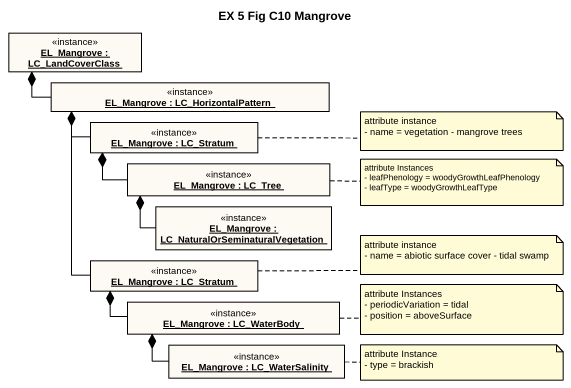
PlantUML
@startuml
title EX 5 Fig C10 Mangrove
hide circle
hide empty members
object "EL_Mangrove : LC_LandCoverClass" as EL_Mangrove <<instance>> #FDF9F3
object "EL_Mangrove : LC_HorizontalPattern" as EL_Mangrove_2 <<instance>> #FDF9F3
object "EL_Mangrove : LC_Stratum" as EL_Mangrove_3 <<instance>> #FDF9F3
object "EL_Mangrove : LC_Tree" as EL_Mangrove_4 <<instance>> #FDF9F3
object "EL_Mangrove : LC_NaturalOrSeminaturalVegetation" as EL_Mangrove_5 <<instance>> #FDF9F3
object "EL_Mangrove : LC_Stratum" as EL_Mangrove_6 <<instance>> #FDF9F3
object "EL_Mangrove : LC_WaterBody" as EL_Mangrove_7 <<instance>> #FDF9F3
object "EL_Mangrove : LC_WaterSalinity" as EL_Mangrove_8 <<instance>> #FDF9F3
EL_Mangrove_2 -left-* EL_Mangrove
EL_Mangrove_3 -up-* EL_Mangrove_2
EL_Mangrove_4 -up-* EL_Mangrove_3
EL_Mangrove_5 -up-* EL_Mangrove_4
EL_Mangrove_6 -up-* EL_Mangrove_2
EL_Mangrove_7 -up-* EL_Mangrove_6
EL_Mangrove_8 -up-* EL_Mangrove_7
note right of EL_Mangrove_3
  attribute instance
  - name = vegetation - mangrove trees
end note
note right of EL_Mangrove_4
  attribute Instances
  - leafPhenology = woodyGrowthLeafPhenology
  - leafType = woodyGrowthLeafType
end note
note right of EL_Mangrove_6
  attribute instance
  - name = abiotic surface cover - tidal swamp
end note
note right of EL_Mangrove_7
  attribute Instances
  - periodicVariation = tidal
  - position = aboveSurface
end note
note right of EL_Mangrove_8
  attribute Instance
  - type = brackish
end note
@enduml
